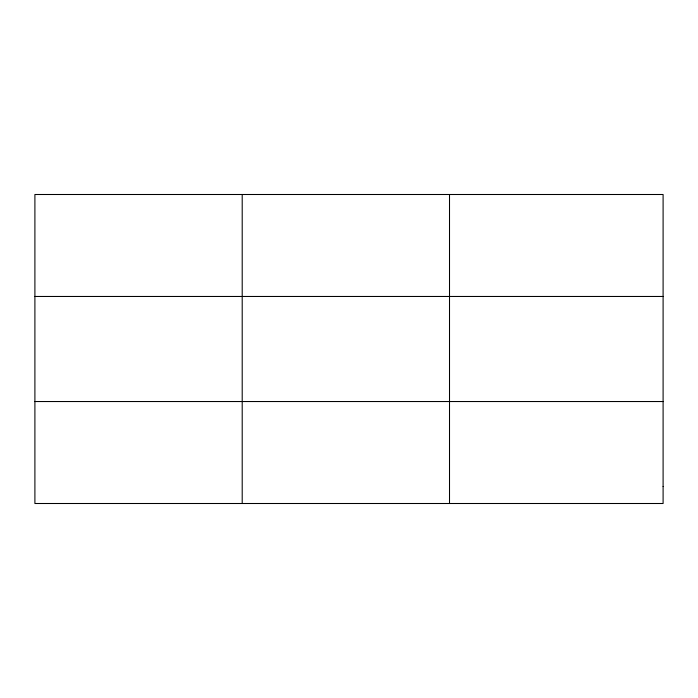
<?xml version="1.0" encoding="UTF-8"?>
<svg xmlns="http://www.w3.org/2000/svg" width="698" height="698" viewBox="0 0 698 698"><rect width="100%" height="100%" fill="white"/><g stroke="black" fill="none" stroke-linecap="round" stroke-linejoin="round"><path stroke-width="1.05" d="M242.206 503.502L242.206 194.498M449.512 503.502L449.512 194.498M34.9 296.467L663.1 296.467M34.9 401.533L663.1 401.533M663.1 486.506L663.1 503.502L34.9 503.502L34.9 194.498L663.1 194.498L663.1 486.506"/></g></svg>
